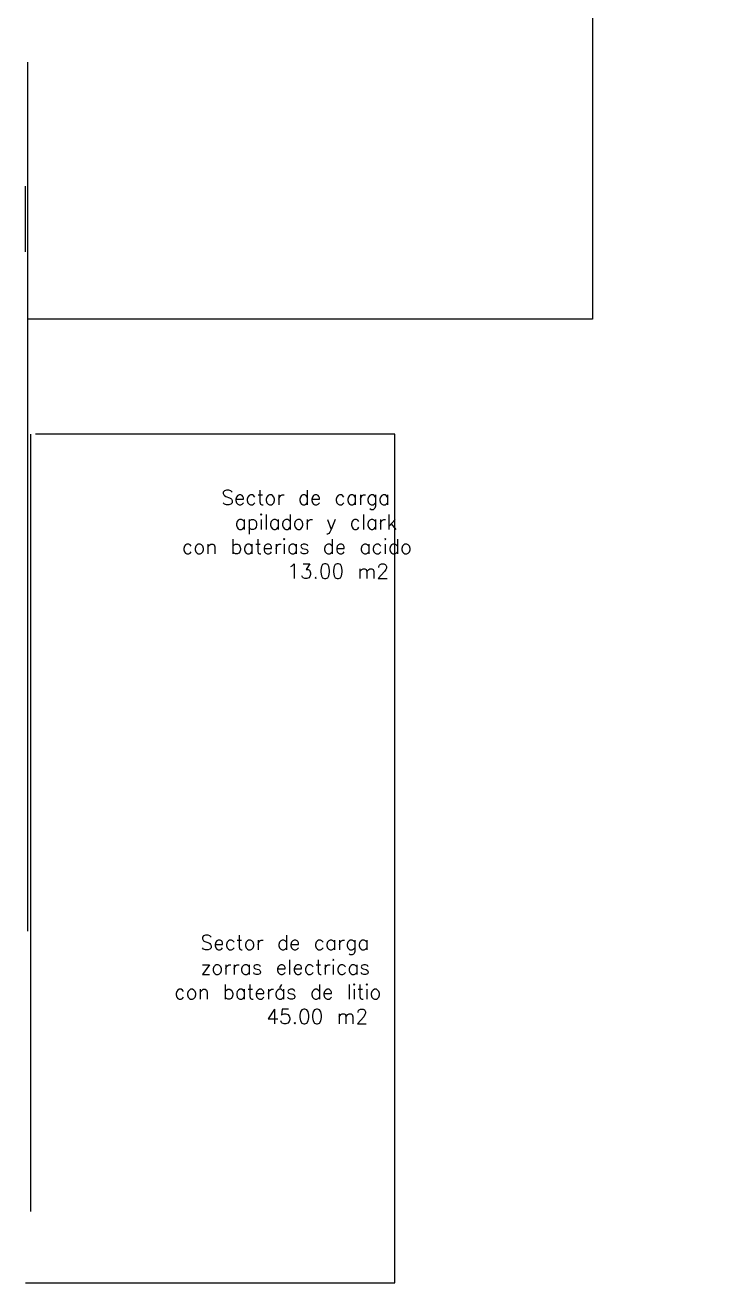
# Model space of a CAD drawing. Header units: millimetres. Extents: x 64 to 660, y 33 to 427.
# Drawn here: x 392.11 to 401.67, y 366.28 to 383.33 of the extents above; entities that cross this region are included whole.
import ezdxf

# ---------------------------------------------------------------- set-up
doc = ezdxf.new("R2010")
doc.units = ezdxf.units.MM
doc.layers.add('Equipamientos OCASA', color=10, linetype='Continuous')
doc.styles.get("Standard").update_dxf_attribs({"font": 'txt.shx'})

msp = doc.modelspace()

# ---------------------------------------------------------------- linework, layer by layer
msp.add_line((392.113, 381.146), (392.113, 380.253))
at = {"layer": 'Equipamientos OCASA', "color": 252}
for p, q in [((399.793, 395.593, 0.001), (399.793, 379.341, 0.001)), ((392.143, 382.825), (392.143, 371.047)), ((399.793, 379.341, 0.001), (392.143, 379.341)), ((392.184, 377.782, 0), (392.184, 367.251, 0)), ((392.184, 377.782, 0), (392.184, 367.251, 0)), ((397.116, 377.782, 0), (392.251, 377.782, 0)), ((392.116, 366.282, 0), (397.116, 366.282, 0))]:
    msp.add_line(p, q, dxfattribs=at)

# ---------------------------------------------------------------- texts
at = {"layer": 'Equipamientos OCASA', "color": 252, "linetype": 'Continuous', "char_height": 0.2, "attachment_point": 1, "bg_fill": 2}
for s, insert in [('\\P   Sector de carga \\P    apilador y clark\\Pcon baterias de acido\\P        13.00 m2', (394.234, 377.36, 0)), ('\\P  Sector de carga \\P  zorras electricas \\Pcon baterás de litio\\P       45.00 m2', (394.13, 371.327, 0))]:
    msp.add_mtext_dynamic_manual_height_columns(s, width=7.33191, gutter_width=10, heights=[7.569], dxfattribs=dict(at, insert=insert))

# ---------------------------------------------------------------- next in the draw order: linework, layer by layer
at = {"layer": 'Equipamientos OCASA', "color": 252}
msp.add_line((397.116, 366.282, 0), (397.116, 377.782, 0), dxfattribs=at)

doc.saveas('drawing.dxf')
